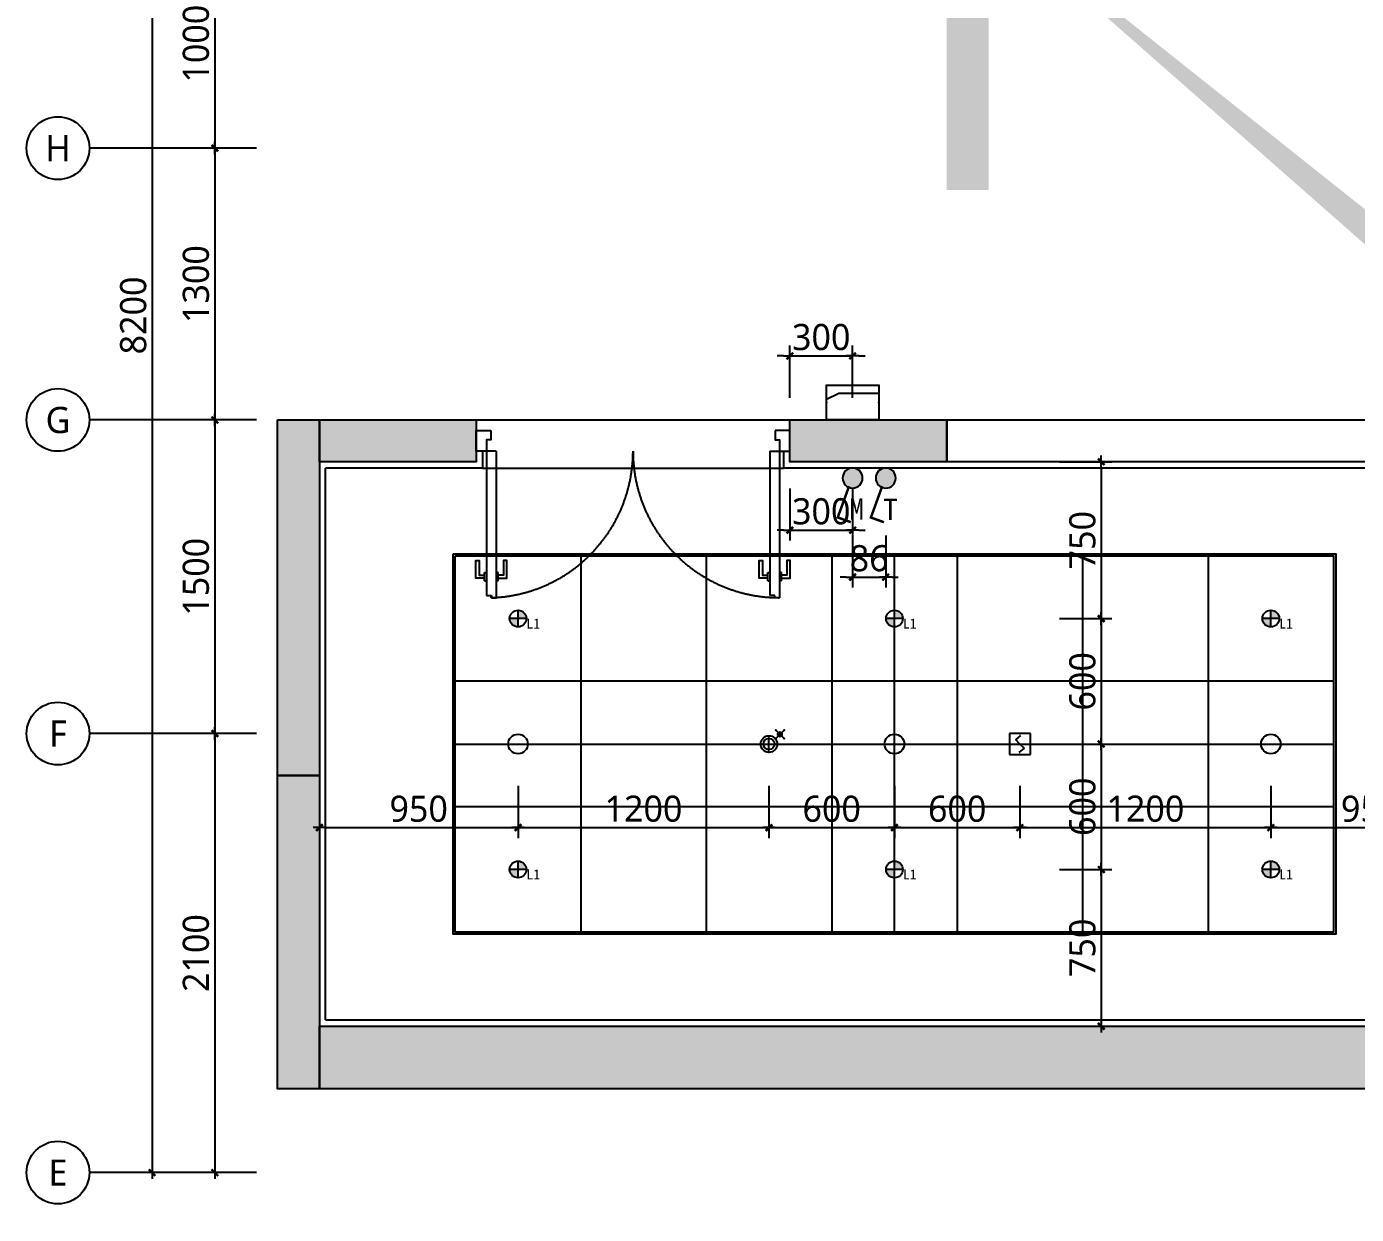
# Model space of a CAD drawing. Extents: x 3443499 to 7125205, y -1700016 to -264854.
# Drawn here: x 3443999 to 3450358, y -973672 to -967990 of the extents above; entities that cross this region are included whole.
import ezdxf
from ezdxf.enums import TextEntityAlignment as Align

# ---------------------------------------------------------------- set-up
doc = ezdxf.new("R2010")
doc.units = 0
doc.header["$LTSCALE"] = 1000
doc.header["$MEASUREMENT"] = 0
doc.linetypes.add('ACAD_ISO03W100', pattern=[30, 12, -18])
doc.linetypes.add('DASH', pattern=[0.35, 0.25, -0.1])
doc.layers.get('0').update_dxf_attribs({"linetype": 'CONTINUOUS'})
doc.layers.get('Defpoints').update_dxf_attribs({"linetype": 'CONTINUOUS'})
for name, color, linetype in [('A-墙体', 255, 'CONTINUOUS'), ('A-标注', 1, 'CONTINUOUS'), ('A-结构', 4, 'CONTINUOUS'), ('A-结构柱', 255, 'CONTINUOUS'), ('B-门', 4, 'CONTINUOUS'), ('C-消防点位', 54, 'CONTINUOUS'), ('E-天花填充', 251, 'CONTINUOUS'), ('E-天花灯具', 92, 'CONTINUOUS'), ('E-天花空调', 1, 'CONTINUOUS'), ('E-天花结构', 4, 'CONTINUOUS'), ('E-天花辅助2', 54, 'CONTINUOUS'), ('E-灯具开关', 92, 'CONTINUOUS')]:
    doc.layers.add(name, color=color, linetype=linetype)
doc.styles.add('_TEL_DIM', font='SIMPLEX', dxfattribs={"width": 0.8, "height": 3.5, "bigfont": 'HZTXT'})
doc.styles.get("Standard").update_dxf_attribs({"font": 'gbenor.shx', "bigfont": 'gbcbig.shx'})
doc.styles.add('微软雅黑', font='msyh.ttf')
doc.styles.add('黑体', font='simhei.ttf')
doc.dimstyles.new('K-SMD-50', dxfattribs={"dimscale": 50, "dimtxt": 2.5, "dimasz": 0.6, "dimexe": 1, "dimexo": 1, "dimgap": 0.5, "dimtad": 1, "dimdec": 0, "dimrnd": 5, "dimdsep": 46, "dimtxsty": '微软雅黑', "dimblk": 'YQTICK', "dimcen": 0, "dimclrd": 1, "dimclre": 1, "dimclrt": 1, "dimadec": 1, "dimazin": 2, "dimtfac": 1, "dimtdec": 0, "dimtix": 1, "dimtmove": 1, "dimatfit": 2, "dimldrblk": 'A', "dimfxl": 4, "dimfxlon": 1, "dimtolj": 1, "dimtzin": 0, "dimarcsym": 0})

# ---------------------------------------------------------------- blocks, each defined once
blk = doc.blocks.new('YQTICK')
at = {"color": 1}
blk.add_line((-1, 0), (1, 0), dxfattribs=at)
at = {"color": 1, "const_width": 0.4}
blk.add_lwpolyline([(0.53, 0.53), (-0.53, -0.53)], dxfattribs=at)
blk = doc.blocks.new('*D282')
at = {"layer": 'A-标注', "color": 1, "lineweight": -2, "transparency": 16777216}
for p, q in [((3445098.6, -967571.7), (3444848.6, -967571.7)), ((3444898.6, -967601.7), (3444898.6, -968541.7)), ((3445098.6, -968571.7), (3444848.6, -968571.7))]:
    blk.add_line(p, q, dxfattribs=at)
at = {"layer": 'Defpoints', "color": 0, "transparency": 16777216}
for p in [(3450898.5, -967571.7), (3444898.6, -968571.7), (3450898.5, -968571.7)]:
    blk.add_point(p, dxfattribs=at)
at = {"layer": 'A-标注', "color": 1, "lineweight": -2, "transparency": 16777216, "xscale": 30, "yscale": 30, "zscale": 30}
for p, rotation in [((3444898.6, -967571.7), 90), ((3444898.6, -968571.7), 270)]:
    blk.add_blockref('YQTICK', p, dxfattribs=dict(at, rotation=rotation))
at = {"layer": 'A-标注', "color": 1, "transparency": 16777216, "insert": (3444808.7, -968071.7), "char_height": 125, "attachment_point": 5, "rotation": 90, "style": '微软雅黑'}
blk.add_mtext('\\A1;1000', dxfattribs=at)
blk = doc.blocks.new('A')
at = {"color": 1}
for p, q in [((-0.37, 0), (-2.13, 0)), ((-1.44, 1.15), (-1.09, 1.44)), ((-1.44, 1.15), (-0.37, 0)), ((-1.44, -1.15), (-0.37, 0)), ((-1.09, 1.44), (0, 0)), ((-1.09, -1.44), (0, 0)), ((-1.44, -1.15), (-1.09, -1.44))]:
    blk.add_line(p, q, dxfattribs=at)
for points in [[(-1.44, 1.15), (-1.09, 1.44), (-0.37, 0), (0, 0)], [(-1.44, -1.15), (-1.09, -1.44), (-0.37, 0), (0, 0)]]:
    blk.add_solid(points, dxfattribs=at)
blk = doc.blocks.new('*D283')
at = {"layer": 'A-标注', "color": 1, "lineweight": -2, "transparency": 16777216}
for p, q in [((3445098.6, -968571.7), (3444848.6, -968571.7)), ((3444898.6, -968601.7), (3444898.6, -969841.7)), ((3445098.6, -969871.7), (3444848.6, -969871.7))]:
    blk.add_line(p, q, dxfattribs=at)
at = {"layer": 'Defpoints', "color": 0, "transparency": 16777216}
for p in [(3450898.5, -968571.7), (3444898.6, -969871.7), (3445198.6, -969871.7)]:
    blk.add_point(p, dxfattribs=at)
at = {"layer": 'A-标注', "color": 1, "lineweight": -2, "transparency": 16777216, "xscale": 30, "yscale": 30, "zscale": 30}
for p, rotation in [((3444898.6, -968571.7), 90), ((3444898.6, -969871.7), 270)]:
    blk.add_blockref('YQTICK', p, dxfattribs=dict(at, rotation=rotation))
at = {"layer": 'A-标注', "color": 1, "transparency": 16777216, "insert": (3444808.7, -969221.7), "char_height": 125, "attachment_point": 5, "rotation": 90, "style": '微软雅黑'}
blk.add_mtext('\\A1;1300', dxfattribs=at)
blk = doc.blocks.new('*D284')
at = {"layer": 'A-标注', "color": 1, "lineweight": -2, "transparency": 16777216}
for p, q in [((3445098.6, -969871.7), (3444848.6, -969871.7)), ((3444898.6, -969901.7), (3444898.6, -971341.7)), ((3445098.6, -971371.7), (3444848.6, -971371.7))]:
    blk.add_line(p, q, dxfattribs=at)
at = {"layer": 'Defpoints', "color": 0, "transparency": 16777216}
for p in [(3445198.6, -969871.7), (3444898.6, -971371.7), (3445198.6, -971371.7)]:
    blk.add_point(p, dxfattribs=at)
at = {"layer": 'A-标注', "color": 1, "lineweight": -2, "transparency": 16777216, "xscale": 30, "yscale": 30, "zscale": 30}
for p, rotation in [((3444898.6, -969871.7), 90), ((3444898.6, -971371.7), 270)]:
    blk.add_blockref('YQTICK', p, dxfattribs=dict(at, rotation=rotation))
at = {"layer": 'A-标注', "color": 1, "transparency": 16777216, "insert": (3444808.6, -970621.7), "char_height": 125, "attachment_point": 5, "rotation": 90, "style": '微软雅黑'}
blk.add_mtext('\\A1;1500', dxfattribs=at)
blk = doc.blocks.new('*D285')
at = {"layer": 'A-标注', "color": 1, "lineweight": -2, "transparency": 16777216}
for p, q in [((3445098.6, -971371.7), (3444848.6, -971371.7)), ((3444898.6, -971401.7), (3444898.6, -973441.7)), ((3445098.6, -973471.7), (3444848.6, -973471.7))]:
    blk.add_line(p, q, dxfattribs=at)
at = {"layer": 'Defpoints', "color": 0, "transparency": 16777216}
for p in [(3445198.6, -971371.7), (3444898.6, -973471.7), (3451048.5, -973471.7)]:
    blk.add_point(p, dxfattribs=at)
at = {"layer": 'A-标注', "color": 1, "lineweight": -2, "transparency": 16777216, "xscale": 30, "yscale": 30, "zscale": 30}
for p, rotation in [((3444898.6, -971371.7), 90), ((3444898.6, -973471.7), 270)]:
    blk.add_blockref('YQTICK', p, dxfattribs=dict(at, rotation=rotation))
at = {"layer": 'A-标注', "color": 1, "transparency": 16777216, "insert": (3444808.7, -972421.7), "char_height": 125, "attachment_point": 5, "rotation": 90, "style": '微软雅黑'}
blk.add_mtext('\\A1;2100', dxfattribs=at)
blk = doc.blocks.new('*D286')
at = {"layer": 'A-标注', "color": 1, "lineweight": -2, "transparency": 16777216}
for p, q in [((3444798.6, -965271.7), (3444548.6, -965271.7)), ((3444598.6, -965301.7), (3444598.6, -973441.7)), ((3444798.6, -973471.7), (3444548.6, -973471.7))]:
    blk.add_line(p, q, dxfattribs=at)
at = {"layer": 'Defpoints', "color": 0, "transparency": 16777216}
for p in [(3444898.6, -965271.7), (3444598.6, -973471.7), (3444898.6, -973471.7)]:
    blk.add_point(p, dxfattribs=at)
at = {"layer": 'A-标注', "color": 1, "lineweight": -2, "transparency": 16777216, "xscale": 30, "yscale": 30, "zscale": 30}
for p, rotation in [((3444598.6, -965271.7), 90), ((3444598.6, -973471.7), 270)]:
    blk.add_blockref('YQTICK', p, dxfattribs=dict(at, rotation=rotation))
at = {"layer": 'A-标注', "color": 1, "transparency": 16777216, "insert": (3444509, -969371.7), "char_height": 125, "attachment_point": 5, "rotation": 90, "style": '微软雅黑'}
blk.add_mtext('\\A1;8200', dxfattribs=at)
blk = doc.blocks.new('轴号&醒')
blk.add_circle((0, 0), 3)
at = {"style": '微软雅黑'}
blk.add_attdef('A', text='', height=2.5, dxfattribs=at).set_placement((0, 0), align=Align.MIDDLE_CENTER)
blk = doc.blocks.new('*D287')
at = {"layer": 'A-标注', "color": 1, "lineweight": -2, "transparency": 16777216}
for p, q in [((3445298.5, -963571.7), (3445298.5, -963321.7)), ((3448498.5, -963571.7), (3448498.5, -963321.7)), ((3445328.5, -963371.7), (3448468.5, -963371.7))]:
    blk.add_line(p, q, dxfattribs=at)
at = {"layer": 'Defpoints', "color": 0, "transparency": 16777216}
for p in [(3448498.5, -963371.7), (3445298.5, -969871.7), (3448498.5, -969871.7)]:
    blk.add_point(p, dxfattribs=at)
at = {"layer": 'A-标注', "color": 1, "lineweight": -2, "transparency": 16777216, "xscale": 30, "yscale": 30, "zscale": 30, "rotation": 180}
blk.add_blockref('YQTICK', (3445298.5, -963371.7), dxfattribs=at)
at = {"layer": 'A-标注', "color": 1, "lineweight": -2, "transparency": 16777216, "xscale": 30, "yscale": 30, "zscale": 30}
blk.add_blockref('YQTICK', (3448498.5, -963371.7), dxfattribs=at)
at = {"layer": 'A-标注', "color": 1, "transparency": 16777216, "insert": (3446898.5, -963282.1), "char_height": 125, "attachment_point": 5, "style": '微软雅黑'}
blk.add_mtext('\\A1;3200', dxfattribs=at)
blk = doc.blocks.new('*D288')
at = {"layer": 'A-标注', "color": 1, "lineweight": -2, "transparency": 16777216}
for p, q in [((3448498.5, -963571.7), (3448498.5, -963321.7)), ((3450998.5, -963421.8), (3450998.5, -963321.7)), ((3448528.5, -963371.7), (3450968.5, -963371.7))]:
    blk.add_line(p, q, dxfattribs=at)
at = {"layer": 'Defpoints', "color": 0, "transparency": 16777216}
for p in [(3450998.5, -963371.7), (3450998.5, -963471.8), (3448498.5, -969871.7)]:
    blk.add_point(p, dxfattribs=at)
at = {"layer": 'A-标注', "color": 1, "lineweight": -2, "transparency": 16777216, "xscale": 30, "yscale": 30, "zscale": 30, "rotation": 180}
blk.add_blockref('YQTICK', (3448498.5, -963371.7), dxfattribs=at)
at = {"layer": 'A-标注', "color": 1, "lineweight": -2, "transparency": 16777216, "xscale": 30, "yscale": 30, "zscale": 30}
blk.add_blockref('YQTICK', (3450998.5, -963371.7), dxfattribs=at)
at = {"layer": 'A-标注', "color": 1, "transparency": 16777216, "insert": (3449748.5, -963282.1), "char_height": 125, "attachment_point": 5, "style": '微软雅黑'}
blk.add_mtext('\\A1;2500', dxfattribs=at)
blk = doc.blocks.new('*U272')
at = {"layer": 'A-结构'}
for points in [[(80, 140), (80, 185), (60, 185), (60, 240), (10, 240), (10, 140), (80, 140)], [(1440, 140), (1440, 185), (1460, 185), (1460, 240), (1510, 240), (1510, 140), (1440, 140)]]:
    blk.add_lwpolyline(points, dxfattribs=at)
at = {"layer": 'B-门'}
for p, q in [((60, 240), (60, 940)), ((60, 940), (82.5, 940)), ((82.5, 940), (82.5, 930)), ((82.5, 930), (105, 930)), ((105, 240), (105, 930)), ((1415, 240), (1415, 940)), ((1437.5, 940), (1415, 940)), ((1437.5, 930), (1437.5, 940)), ((1460, 930), (1437.5, 930)), ((1460, 240), (1460, 930)), ((105, 240), (60, 240)), ((1415, 240), (1460, 240))]:
    blk.add_line(p, q, dxfattribs=at)
at = {"layer": 'B-门', "color": 251}
for p, q in [((50, 859.2), (50, 819.2)), ((50, 859.2), (60, 859.2)), ((115, 859.2), (105, 859.2)), ((115, 859.2), (115, 819.2)), ((1405, 859.2), (1405, 819.2)), ((1405, 859.2), (1415, 859.2)), ((1470, 859.2), (1460, 859.2)), ((1470, 859.2), (1470, 819.2)), ((50, 819.2), (60, 819.2)), ((115, 819.2), (105, 819.2)), ((1405, 819.2), (1415, 819.2)), ((1470, 819.2), (1460, 819.2))]:
    blk.add_line(p, q, dxfattribs=at)
for points in [[(50, 846.7), (8.7, 846.7), (8.7, 761.6), (24.4, 761.6), (24.4, 831.8), (50, 831.8)], [(115, 846.7), (156.3, 846.7), (156.3, 761.6), (140.6, 761.6), (140.6, 831.8), (115, 831.8)], [(1405, 846.7), (1363.7, 846.7), (1363.7, 761.6), (1379.4, 761.6), (1379.4, 831.8), (1405, 831.8)], [(1470, 846.7), (1511.3, 846.7), (1511.3, 761.6), (1495.6, 761.6), (1495.6, 831.8), (1470, 831.8)]]:
    blk.add_lwpolyline(points, dxfattribs=at)
at = {"layer": 'B-门', "color": 251, "linetype": 'ACAD_ISO03W100', "ltscale": 4}
for centre, radius, start, end in [((60, 240), 700, 0, 90), ((1461.1, 239.5), 701.1, 92.47558, 179.96219)]:
    blk.add_arc(centre, radius, start, end, dxfattribs=at)
at = {"layer": 'B-门'}
blk.add_arc((1437.4, 935), 3.09, 271.58869, 88.41046, dxfattribs=at)
blk = doc.blocks.new('111')
at = {"layer": 'E-天花灯具'}
h = blk.add_hatch(color=251, dxfattribs=at)
h.paths.add_polyline_path([(-10016889.6, -2841423.8), (-10016849.6, -2841423.8, 0.414214), (-10016889.6, -2841383.8)])
h.paths.add_polyline_path([(-10016929.6, -2841423.8, 0.414214), (-10016889.6, -2841463.8), (-10016889.6, -2841423.8)])
for p, q in [((-10016889.6, -2841463.8), (-10016889.6, -2841383.8)), ((-10016849.6, -2841423.8), (-10016929.6, -2841423.8))]:
    blk.add_line(p, q, dxfattribs=at)
blk.add_circle((-10016889.6, -2841423.8), 40, dxfattribs=at)
at = {"layer": 'E-天花灯具', "style": '黑体'}
blk.add_text('L1', height=48, dxfattribs=at).set_placement((-10016849.2, -2841471.5))
blk = doc.blocks.new('*D313')
at = {"layer": 'Defpoints', "color": 0, "transparency": 16777216}
for p in [(3447648.5, -970071.7), (3447948.5, -970101.7), (3447948.5, -970398.9)]:
    blk.add_point(p, dxfattribs=at)
at = {"layer": 'E-天花空调', "color": 1, "lineweight": -2, "transparency": 16777216}
for p, q in [((3447648.5, -970198.9), (3447648.5, -970448.9)), ((3447948.5, -970198.9), (3447948.5, -970448.9)), ((3447618.5, -970398.9), (3447588.5, -970398.9)), ((3447648.5, -970398.9), (3447948.5, -970398.9)), ((3447978.5, -970398.9), (3448008.5, -970398.9))]:
    blk.add_line(p, q, dxfattribs=at)
at = {"layer": 'E-天花空调', "color": 1, "lineweight": -2, "transparency": 16777216, "xscale": 30, "yscale": 30, "zscale": 30}
blk.add_blockref('YQTICK', (3447648.5, -970398.9), dxfattribs=at)
at = {"layer": 'E-天花空调', "color": 1, "lineweight": -2, "transparency": 16777216, "xscale": 30, "yscale": 30, "zscale": 30, "rotation": 180}
blk.add_blockref('YQTICK', (3447948.5, -970398.9), dxfattribs=at)
at = {"layer": 'E-天花空调', "color": 1, "transparency": 16777216, "insert": (3447798.5, -970309.3), "char_height": 125, "attachment_point": 5, "style": '微软雅黑'}
blk.add_mtext('\\A1;300', dxfattribs=at)
blk = doc.blocks.new('*D314')
at = {"layer": 'Defpoints', "color": 0, "transparency": 16777216}
for p in [(3445398.6, -971421.7), (3446348.6, -971421.7), (3446348.6, -971821.7)]:
    blk.add_point(p, dxfattribs=at)
at = {"layer": 'E-天花空调', "color": 1, "lineweight": -2, "transparency": 16777216}
for p, q in [((3445398.6, -971621.7), (3445398.6, -971871.7)), ((3446348.6, -971621.7), (3446348.6, -971871.7)), ((3445428.6, -971821.7), (3446318.6, -971821.7))]:
    blk.add_line(p, q, dxfattribs=at)
at = {"layer": 'E-天花空调', "color": 1, "lineweight": -2, "transparency": 16777216, "xscale": 30, "yscale": 30, "zscale": 30, "rotation": 180}
blk.add_blockref('YQTICK', (3445398.6, -971821.7), dxfattribs=at)
at = {"layer": 'E-天花空调', "color": 1, "lineweight": -2, "transparency": 16777216, "xscale": 30, "yscale": 30, "zscale": 30}
blk.add_blockref('YQTICK', (3446348.6, -971821.7), dxfattribs=at)
at = {"layer": 'E-天花空调', "color": 1, "transparency": 16777216, "insert": (3445873.6, -971732), "char_height": 125, "attachment_point": 5, "style": '微软雅黑'}
blk.add_mtext('\\A1;950', dxfattribs=at)
blk = doc.blocks.new('*D315')
at = {"layer": 'Defpoints', "color": 0, "transparency": 16777216}
for p in [(3446348.6, -971421.7), (3447548.6, -971421.7), (3447548.6, -971821.7)]:
    blk.add_point(p, dxfattribs=at)
at = {"layer": 'E-天花空调', "color": 1, "lineweight": -2, "transparency": 16777216}
for p, q in [((3446348.6, -971621.7), (3446348.6, -971871.7)), ((3447548.6, -971621.7), (3447548.6, -971871.7)), ((3446378.6, -971821.7), (3447518.6, -971821.7))]:
    blk.add_line(p, q, dxfattribs=at)
at = {"layer": 'E-天花空调', "color": 1, "lineweight": -2, "transparency": 16777216, "xscale": 30, "yscale": 30, "zscale": 30, "rotation": 180}
blk.add_blockref('YQTICK', (3446348.6, -971821.7), dxfattribs=at)
at = {"layer": 'E-天花空调', "color": 1, "lineweight": -2, "transparency": 16777216, "xscale": 30, "yscale": 30, "zscale": 30}
blk.add_blockref('YQTICK', (3447548.6, -971821.7), dxfattribs=at)
at = {"layer": 'E-天花空调', "color": 1, "transparency": 16777216, "insert": (3446948.6, -971731.7), "char_height": 125, "attachment_point": 5, "style": '微软雅黑'}
blk.add_mtext('\\A1;1200', dxfattribs=at)
blk = doc.blocks.new('*D316')
at = {"layer": 'Defpoints', "color": 0, "transparency": 16777216}
for p in [(3448148.6, -971421.7), (3448748.6, -971421.7), (3448748.6, -971821.7)]:
    blk.add_point(p, dxfattribs=at)
at = {"layer": 'E-天花空调', "color": 1, "lineweight": -2, "transparency": 16777216}
for p, q in [((3448148.6, -971621.7), (3448148.6, -971871.7)), ((3448748.6, -971621.7), (3448748.6, -971871.7)), ((3448178.6, -971821.7), (3448718.6, -971821.7))]:
    blk.add_line(p, q, dxfattribs=at)
at = {"layer": 'E-天花空调', "color": 1, "lineweight": -2, "transparency": 16777216, "xscale": 30, "yscale": 30, "zscale": 30, "rotation": 180}
blk.add_blockref('YQTICK', (3448148.6, -971821.7), dxfattribs=at)
at = {"layer": 'E-天花空调', "color": 1, "lineweight": -2, "transparency": 16777216, "xscale": 30, "yscale": 30, "zscale": 30}
blk.add_blockref('YQTICK', (3448748.6, -971821.7), dxfattribs=at)
at = {"layer": 'E-天花空调', "color": 1, "transparency": 16777216, "insert": (3448448.6, -971732.1), "char_height": 125, "attachment_point": 5, "style": '微软雅黑'}
blk.add_mtext('\\A1;600', dxfattribs=at)
blk = doc.blocks.new('*D317')
at = {"layer": 'Defpoints', "color": 0, "transparency": 16777216}
for p in [(3449948.6, -971421.7), (3450898.5, -971571.8), (3450898.5, -971821.7)]:
    blk.add_point(p, dxfattribs=at)
at = {"layer": 'E-天花空调', "color": 1, "lineweight": -2, "transparency": 16777216}
for p, q in [((3449948.6, -971621.7), (3449948.6, -971871.7)), ((3450898.5, -971621.8), (3450898.5, -971871.7)), ((3449978.6, -971821.7), (3450868.5, -971821.7))]:
    blk.add_line(p, q, dxfattribs=at)
at = {"layer": 'E-天花空调', "color": 1, "lineweight": -2, "transparency": 16777216, "xscale": 30, "yscale": 30, "zscale": 30, "rotation": 180}
blk.add_blockref('YQTICK', (3449948.6, -971821.7), dxfattribs=at)
at = {"layer": 'E-天花空调', "color": 1, "lineweight": -2, "transparency": 16777216, "xscale": 30, "yscale": 30, "zscale": 30}
blk.add_blockref('YQTICK', (3450898.5, -971821.7), dxfattribs=at)
at = {"layer": 'E-天花空调', "color": 1, "transparency": 16777216, "insert": (3450423.5, -971732), "char_height": 125, "attachment_point": 5, "style": '微软雅黑'}
blk.add_mtext('\\A1;950', dxfattribs=at)
blk = doc.blocks.new('*D318')
at = {"layer": 'Defpoints', "color": 0, "transparency": 16777216}
for p in [(3446148.5, -970071.7), (3446348.6, -970821.7), (3449137.5, -970821.7)]:
    blk.add_point(p, dxfattribs=at)
at = {"layer": 'E-天花空调', "color": 1, "lineweight": -2, "transparency": 16777216}
for p, q in [((3448937.5, -970071.7), (3449187.5, -970071.7)), ((3449137.5, -970101.7), (3449137.5, -970791.7)), ((3448937.5, -970821.7), (3449187.5, -970821.7))]:
    blk.add_line(p, q, dxfattribs=at)
at = {"layer": 'E-天花空调', "color": 1, "lineweight": -2, "transparency": 16777216, "xscale": 30, "yscale": 30, "zscale": 30}
for p, rotation in [((3449137.5, -970071.7), 90), ((3449137.5, -970821.7), 270)]:
    blk.add_blockref('YQTICK', p, dxfattribs=dict(at, rotation=rotation))
at = {"layer": 'E-天花空调', "color": 1, "transparency": 16777216, "insert": (3449047.8, -970446.7), "char_height": 125, "attachment_point": 5, "rotation": 90, "style": '微软雅黑'}
blk.add_mtext('\\A1;750', dxfattribs=at)
blk = doc.blocks.new('*D319')
at = {"layer": 'Defpoints', "color": 0, "transparency": 16777216}
for p in [(3446348.6, -970821.7), (3446348.6, -971421.7), (3449137.5, -971421.7)]:
    blk.add_point(p, dxfattribs=at)
at = {"layer": 'E-天花空调', "color": 1, "lineweight": -2, "transparency": 16777216}
for p, q in [((3448937.5, -970821.7), (3449187.5, -970821.7)), ((3449137.5, -970851.7), (3449137.5, -971391.7)), ((3448937.5, -971421.7), (3449187.5, -971421.7))]:
    blk.add_line(p, q, dxfattribs=at)
at = {"layer": 'E-天花空调', "color": 1, "lineweight": -2, "transparency": 16777216, "xscale": 30, "yscale": 30, "zscale": 30}
for p, rotation in [((3449137.5, -970821.7), 90), ((3449137.5, -971421.7), 270)]:
    blk.add_blockref('YQTICK', p, dxfattribs=dict(at, rotation=rotation))
at = {"layer": 'E-天花空调', "color": 1, "transparency": 16777216, "insert": (3449047.9, -971121.7), "char_height": 125, "attachment_point": 5, "rotation": 90, "style": '微软雅黑'}
blk.add_mtext('\\A1;600', dxfattribs=at)
blk = doc.blocks.new('*D320')
at = {"layer": 'Defpoints', "color": 0, "transparency": 16777216}
for p in [(3446348.6, -971421.7), (3446348.6, -972021.7), (3449137.5, -972021.7)]:
    blk.add_point(p, dxfattribs=at)
at = {"layer": 'E-天花空调', "color": 1, "lineweight": -2, "transparency": 16777216}
for p, q in [((3448937.5, -971421.7), (3449187.5, -971421.7)), ((3449137.5, -971451.7), (3449137.5, -971991.7)), ((3448937.5, -972021.7), (3449187.5, -972021.7))]:
    blk.add_line(p, q, dxfattribs=at)
at = {"layer": 'E-天花空调', "color": 1, "lineweight": -2, "transparency": 16777216, "xscale": 30, "yscale": 30, "zscale": 30}
for p, rotation in [((3449137.5, -971421.7), 90), ((3449137.5, -972021.7), 270)]:
    blk.add_blockref('YQTICK', p, dxfattribs=dict(at, rotation=rotation))
at = {"layer": 'E-天花空调', "color": 1, "transparency": 16777216, "insert": (3449047.9, -971721.7), "char_height": 125, "attachment_point": 5, "rotation": 90, "style": '微软雅黑'}
blk.add_mtext('\\A1;600', dxfattribs=at)
blk = doc.blocks.new('*D321')
at = {"layer": 'Defpoints', "color": 0, "transparency": 16777216}
for p in [(3446348.6, -972021.7), (3446255.6, -972771.7), (3449137.5, -972771.7)]:
    blk.add_point(p, dxfattribs=at)
at = {"layer": 'E-天花空调', "color": 1, "lineweight": -2, "transparency": 16777216}
for p, q in [((3448937.5, -972021.7), (3449187.5, -972021.7)), ((3449137.5, -972051.7), (3449137.5, -972741.7)), ((3448937.5, -972771.7), (3449187.5, -972771.7))]:
    blk.add_line(p, q, dxfattribs=at)
at = {"layer": 'E-天花空调', "color": 1, "lineweight": -2, "transparency": 16777216, "xscale": 30, "yscale": 30, "zscale": 30}
for p, rotation in [((3449137.5, -972021.7), 90), ((3449137.5, -972771.7), 270)]:
    blk.add_blockref('YQTICK', p, dxfattribs=dict(at, rotation=rotation))
at = {"layer": 'E-天花空调', "color": 1, "transparency": 16777216, "insert": (3449047.8, -972396.7), "char_height": 125, "attachment_point": 5, "rotation": 90, "style": '微软雅黑'}
blk.add_mtext('\\A1;750', dxfattribs=at)
blk = doc.blocks.new('$equip$00002617')
for p, q in [((0.625, 0.415), (-0.625, 0.415)), ((-0.625, 0.415), (-0.625, -0.415)), ((0.625, -0.415), (0.625, 0.415)), ((-0.625, 0.215), (0.325, 0.215)), ((0.325, 0.215), (0.625, 0.075)), ((-0.625, -0.415), (0.625, -0.415))]:
    blk.add_line(p, q)
at = {"linetype": 'Continuous', "const_width": 0.04}
blk.add_lwpolyline([(-0.625, 0.415), (0.625, 0.415), (0.625, -0.415), (-0.625, -0.415)], close=True, dxfattribs=at)
at = {"color": 1}
for p in [(0, 0.415), (-0.625, 0), (0.625, 0), (0.018, -0.415)]:
    blk.add_point(p, dxfattribs=at)
at = {"color": 7, "style": '_TEL_DIM', "flags": 1}
blk.add_attdef('A', text='', height=0.000025, dxfattribs=at).set_placement((0, 0), align=Align.MIDDLE_CENTER)
blk = doc.blocks.new('$equip$00002649')
for p, q in [((-0.5, 0.5), (-0.5, -0.5)), ((0.5, 0.5), (-0.5, 0.5)), ((-0.2, 0.2), (0.05, 0.4)), ((0, 0), (-0.2, 0.2)), ((0, 0), (0.2, -0.2)), ((0.5, -0.5), (0.5, 0.5)), ((-0.5, -0.5), (0.5, -0.5)), ((0.2, -0.2), (-0.05, -0.4))]:
    blk.add_line(p, q)
at = {"const_width": 0.04}
blk.add_lwpolyline([(-0.5, 0.5), (0.5, 0.5), (0.5, -0.5), (-0.5, -0.5), (-0.5, 0.5), (0.5, 0.5)], dxfattribs=at)
for p in [(-0.5, 0), (0, 0.5), (0.5, 0), (0, -0.5)]:
    blk.add_point(p)
at = {"color": 7, "flags": 1}
for tag, height, p in [('A', 0.00002, (0, 0)), ('B', 0.4, (0.762, -0.208))]:
    blk.add_attdef(tag, text='', height=height, dxfattribs=at).set_placement(p, align=Align.MIDDLE_CENTER)
blk = doc.blocks.new('*D350')
at = {"layer": 'Defpoints', "color": 0, "transparency": 16777216}
for p in [(3447948.5, -969565.4), (3447648.5, -969871.7), (3447948.5, -969871.8)]:
    blk.add_point(p, dxfattribs=at)
at = {"layer": 'E-天花空调', "color": 1, "lineweight": -2, "transparency": 16777216}
for p, q in [((3447648.5, -969765.4), (3447648.5, -969515.4)), ((3447948.5, -969765.4), (3447948.5, -969515.4)), ((3447618.5, -969565.4), (3447588.5, -969565.4)), ((3447648.5, -969565.4), (3447948.5, -969565.4)), ((3447978.5, -969565.4), (3448008.5, -969565.4))]:
    blk.add_line(p, q, dxfattribs=at)
at = {"layer": 'E-天花空调', "color": 1, "lineweight": -2, "transparency": 16777216, "xscale": 30, "yscale": 30, "zscale": 30}
blk.add_blockref('YQTICK', (3447648.5, -969565.4), dxfattribs=at)
at = {"layer": 'E-天花空调', "color": 1, "lineweight": -2, "transparency": 16777216, "xscale": 30, "yscale": 30, "zscale": 30, "rotation": 180}
blk.add_blockref('YQTICK', (3447948.5, -969565.4), dxfattribs=at)
at = {"layer": 'E-天花空调', "color": 1, "transparency": 16777216, "insert": (3447798.5, -969475.8), "char_height": 125, "attachment_point": 5, "style": '微软雅黑'}
blk.add_mtext('\\A1;300', dxfattribs=at)
blk = doc.blocks.new('*D356')
at = {"layer": 'Defpoints', "color": 0, "transparency": 16777216}
for p in [(3449948.6, -971421.7), (3448748.6, -971471.7), (3449948.6, -971821.7)]:
    blk.add_point(p, dxfattribs=at)
at = {"layer": 'E-天花空调', "color": 1, "lineweight": -2, "transparency": 16777216}
for p, q in [((3448748.6, -971621.7), (3448748.6, -971871.7)), ((3449948.6, -971621.7), (3449948.6, -971871.7)), ((3448778.6, -971821.7), (3449918.6, -971821.7))]:
    blk.add_line(p, q, dxfattribs=at)
at = {"layer": 'E-天花空调', "color": 1, "lineweight": -2, "transparency": 16777216, "xscale": 30, "yscale": 30, "zscale": 30, "rotation": 180}
blk.add_blockref('YQTICK', (3448748.6, -971821.7), dxfattribs=at)
at = {"layer": 'E-天花空调', "color": 1, "lineweight": -2, "transparency": 16777216, "xscale": 30, "yscale": 30, "zscale": 30}
blk.add_blockref('YQTICK', (3449948.6, -971821.7), dxfattribs=at)
at = {"layer": 'E-天花空调', "color": 1, "transparency": 16777216, "insert": (3449348.6, -971731.7), "char_height": 125, "attachment_point": 5, "style": '微软雅黑'}
blk.add_mtext('\\A1;1200', dxfattribs=at)
blk = doc.blocks.new('单开单控')
blk.add_hatch(color=256).paths.add_polyline_path([(1.08, 0, 1), (-1.08, 0, 1)])
at = {"const_width": 0.27}
blk.add_lwpolyline([(4.4, 1.8), (3.44, 2.95), (0.69, 0.65)], dxfattribs=at)
blk.add_circle((0, 0), 1.08)
blk = doc.blocks.new('*U253')
at = {"layer": 'E-灯具开关', "xscale": -29.62962962979357, "yscale": 29.62962962979357, "zscale": 29.62962962979357, "rotation": 66.5883485202112}
blk.add_blockref('单开单控', (0, 0), dxfattribs=at)
blk = doc.blocks.new('*D371')
at = {"layer": 'Defpoints', "color": 0, "transparency": 16777216}
for p in [(3447948.5, -970149.4), (3448107, -970149.7), (3448107, -970623.5)]:
    blk.add_point(p, dxfattribs=at)
at = {"layer": 'E-天花空调', "color": 1, "lineweight": -2, "transparency": 16777216}
for p, q in [((3447948.5, -970423.5), (3447948.5, -970673.5)), ((3448107, -970423.5), (3448107, -970673.5)), ((3447918.5, -970623.5), (3447888.5, -970623.5)), ((3447948.5, -970623.5), (3448107, -970623.5)), ((3448137, -970623.5), (3448167, -970623.5))]:
    blk.add_line(p, q, dxfattribs=at)
at = {"layer": 'E-天花空调', "color": 1, "lineweight": -2, "transparency": 16777216, "xscale": 30, "yscale": 30, "zscale": 30}
blk.add_blockref('YQTICK', (3447948.5, -970623.5), dxfattribs=at)
at = {"layer": 'E-天花空调', "color": 1, "lineweight": -2, "transparency": 16777216, "xscale": 30, "yscale": 30, "zscale": 30, "rotation": 180}
blk.add_blockref('YQTICK', (3448107, -970623.5), dxfattribs=at)
at = {"layer": 'E-天花空调', "color": 1, "transparency": 16777216, "insert": (3448027.8, -970533.9), "char_height": 125, "attachment_point": 5, "style": '微软雅黑'}
blk.add_mtext('\\A1;86', dxfattribs=at)
blk = doc.blocks.new('yyd')
at = {"layer": 'E-天花灯具', "color": 4}
for p, q in [((210980.6, 169856.1), (210940.5, 169816)), ((210940.5, 169856.1), (210980.6, 169816))]:
    blk.add_line(p, q, dxfattribs=at)
at = {"layer": 'E-天花灯具', "color": 54}
for p, q in [((210908.3, 169749.6), (210908.3, 169829.6)), ((210868.3, 169789.6), (210948.3, 169789.6))]:
    blk.add_line(p, q, dxfattribs=at)
at = {"layer": 'E-天花灯具', "color": 4}
blk.add_circle((210960.5, 169836), 10, dxfattribs=at)
at = {"layer": 'E-天花灯具', "color": 92}
blk.add_ellipse((210908.3, 169789.6), major_axis=(28.3, 28.3), ratio=1, start_param=5.497787, end_param=11.780972, dxfattribs=at)
at = {"layer": 'E-天花灯具', "color": 251}
blk.add_ellipse((210908.3, 169789.6), major_axis=(18.9, 18.9), ratio=1, start_param=5.497787, end_param=11.780972, dxfattribs=at)
at = {"layer": 'E-天花灯具', "color": 4}
for p in [(210940.5, 169856.1), (210980.6, 169856.1), (210940.5, 169816), (210950.5, 169836), (210960.5, 169846.1), (210960.5, 169826), (210970.6, 169836), (210980.6, 169816)]:
    blk.add_point(p, dxfattribs=at)
for points in [[(210951.8, 169841), (210969.2, 169841), (210950.5, 169836), (210970.6, 169836)], [(210951.8, 169831), (210969.2, 169831), (210950.5, 169836), (210970.6, 169836)], [(210955.5, 169844.7), (210965.5, 169844.7), (210951.8, 169841), (210969.2, 169841)], [(210955.5, 169827.3), (210965.5, 169827.3), (210951.8, 169831), (210969.2, 169831)], [(210960.5, 169846.1), (210960.5, 169846.1), (210955.5, 169844.7), (210965.5, 169844.7)], [(210960.5, 169826), (210960.5, 169826), (210955.5, 169827.3), (210965.5, 169827.3)]]:
    blk.add_solid(points, dxfattribs=at)
at = {"layer": 'E-天花灯具', "color": 4, "flags": 9}
blk.add_attdef('A', (210960.5, 169836), '', height=0.000802, rotation=360, dxfattribs=at)
blk = doc.blocks.new('*D375')
at = {"layer": 'Defpoints', "color": 0, "transparency": 16777216}
for p in [(3447548.6, -971421.7), (3448148.6, -971421.7), (3448148.6, -971821.7)]:
    blk.add_point(p, dxfattribs=at)
at = {"layer": 'E-天花空调', "color": 1, "lineweight": -2, "transparency": 16777216}
for p, q in [((3447548.6, -971621.7), (3447548.6, -971871.7)), ((3448148.6, -971621.7), (3448148.6, -971871.7)), ((3447578.6, -971821.7), (3448118.6, -971821.7))]:
    blk.add_line(p, q, dxfattribs=at)
at = {"layer": 'E-天花空调', "color": 1, "lineweight": -2, "transparency": 16777216, "xscale": 30, "yscale": 30, "zscale": 30, "rotation": 180}
blk.add_blockref('YQTICK', (3447548.6, -971821.7), dxfattribs=at)
at = {"layer": 'E-天花空调', "color": 1, "lineweight": -2, "transparency": 16777216, "xscale": 30, "yscale": 30, "zscale": 30}
blk.add_blockref('YQTICK', (3448148.6, -971821.7), dxfattribs=at)
at = {"layer": 'E-天花空调', "color": 1, "transparency": 16777216, "insert": (3447848.6, -971732.1), "char_height": 125, "attachment_point": 5, "style": '微软雅黑'}
blk.add_mtext('\\A1;600', dxfattribs=at)

msp = doc.modelspace()

# ---------------------------------------------------------------- hatches: boundary and pattern name
at = {"layer": 'A-墙体'}
h = msp.add_hatch(color=252, dxfattribs=at)
h.dxf.hatch_style = 1
h.paths.add_polyline_path([(3451198.7, -969271.7), (3451098.5, -969271.7), (3451098.7, -968771.7), (3450898.5, -968771.7), (3450898.3, -969471.7), (3451198.7, -969471.7)], flags=17)
h.paths.add_polyline_path([(3445398.6, -972771.7), (3451048.5, -972771.7), (3451048.5, -973071.7), (3445398.6, -973071.7)])
h.paths.add_polyline_path([(3445198.6, -971571.8), (3445398.6, -971571.8), (3445398.6, -973071.7), (3445198.6, -973071.7)])
h.paths.add_polyline_path([(3453548.7, -971571.8), (3452948.8, -971571.8), (3452948.8, -971371.7), (3453548.7, -971371.7)])
h.paths.add_polyline_path([(3451248.8, -971571.8), (3451848.8, -971571.8), (3451848.8, -971371.8), (3451248.8, -971371.8)])
h.paths.add_polyline_path([(3450898.6, -965771.8), (3451098.6, -965771.8), (3451098.6, -967071.7), (3450898.6, -967071.7)])
h.paths.add_polyline_path([(3452398.7, -969271.7), (3453698.4, -969271.7), (3453698.4, -969471.7), (3452398.7, -969471.7)])
h.paths.add_polyline_path([(3445398.6, -969871.7), (3446148.5, -969871.7), (3446148.5, -970071.7), (3445398.6, -970071.7)])
h.paths.add_polyline_path([(3447648.5, -969871.7), (3448398.5, -969871.7), (3448398.5, -970071.7), (3447648.5, -970071.7)])
h.paths.add_polyline_path([(3448398.6, -965671.7), (3448598.6, -965671.7), (3448598.6, -967271.7), (3448398.6, -967271.7)])
h.paths.add_polyline_path([(3448798.6, -965271.7), (3450648.8, -965271.7), (3450648.8, -965471.7), (3448798.6, -965471.7)])
h.paths.add_polyline_path([(3450898.6, -963971.8), (3451098.8, -963971.8), (3451098.8, -965271.8), (3450898.6, -965271.8)])
h.paths.add_polyline_path([(3451223.8, -963671.7), (3453573.8, -963671.7), (3453573.8, -963871.7), (3451223.8, -963871.7)])
h.paths.add_polyline_path([(3453698.6, -963971.8), (3453898.7, -963971.8), (3453898.7, -965271.8), (3453698.6, -965271.8)])
h.paths.add_polyline_path([(3453698.6, -967071.7), (3453898.5, -967071.7), (3453898.5, -965771.8), (3453698.6, -965771.8)])
h.paths.add_polyline_path([(3453698.5, -968771.8), (3453898.7, -968771.8), (3453898.7, -969471.7), (3453698.5, -969471.7)])
h.paths.add_polyline_path([(3453698.7, -970071.7), (3453898.7, -970071.7), (3453898.7, -971371.7), (3453698.7, -971371.7)])
h.paths.add_polyline_path([(3451448.5, -973471.7), (3453348.7, -973471.7), (3453348.7, -973671.7), (3451448.5, -973671.7)])
h.paths.add_polyline_path([(3451198.7, -969471.7), (3451198.7, -969271.7), (3451098.5, -969271.7), (3451098.7, -968771.7), (3450898.5, -968771.7), (3450898.3, -969471.7)])
at = {"layer": 'A-结构柱'}
h = msp.add_hatch(color=255, dxfattribs=at)
h.dxf.hatch_style = 1
h.paths.add_polyline_path([(3451098.6, -969471.7), (3450898.6, -969471.7), (3450898.5, -969871.7), (3448398.5, -969871.7), (3448398.5, -970071.7), (3451098.6, -970071.7)], flags=17)
h.paths.add_polyline_path([(3453748.7, -971571.8), (3453898.7, -971571.8), (3453898.7, -971371.8), (3453548.9, -971371.8), (3453548.7, -973471.7), (3453348.7, -973471.7), (3453348.7, -973671.7), (3453748.7, -973671.7)], flags=17)
h.paths.add_polyline_path([(3453698.8, -965271.8), (3454148.8, -965271.8), (3454148.8, -965771.8), (3453698.8, -965771.8)])
h.paths.add_polyline_path([(3453573.8, -963471.8), (3454023.8, -963471.8), (3454023.8, -963971.8), (3453573.8, -963971.8)])
h.paths.add_polyline_path([(3450773.8, -963471.8), (3451223.8, -963471.8), (3451223.8, -963971.8), (3450773.8, -963971.8)])
h.paths.add_polyline_path([(3450648.8, -965271.8), (3451098.6, -965271.8), (3451098.6, -965771.8), (3450648.8, -965771.8)])
h.paths.add_polyline_path([(3448398.8, -965271.7), (3448798.6, -965271.7), (3448798.6, -965671.7), (3448398.8, -965671.7)])
h.paths.add_polyline_path([(3450048.6, -967271.7), (3450898.6, -967271.7), (3450898.6, -967071.7), (3451098.6, -967071.7), (3451098.5, -968771.7), (3450898.6, -968771.7), (3450898.5, -967471.7), (3450048.6, -967471.7)], flags=17)
h.paths.add_polyline_path([(3453898.7, -969471.7), (3453698.8, -969471.7), (3453698.8, -970071.7), (3453898.7, -970071.7)], flags=17)
h.paths.add_polyline_path([(3450898.5, -971571.8), (3450898.5, -971371.8), (3451248.5, -971371.8), (3451248.5, -973471.7), (3451448.5, -973471.7), (3451448.5, -973671.7), (3451048.5, -973671.7), (3451048.5, -971571.8)])
edge = h.paths.add_edge_path()
edge.add_line((3448398.6, -967271.7), (3448848.6, -967271.7))
edge.add_line((3448848.6, -967271.7), (3448848.6, -967471.7))
edge.add_line((3448848.6, -967471.7), (3448598.5, -967471.7))
edge.add_line((3448598.5, -967471.7), (3448598.5, -968771.7))
edge.add_line((3448598.5, -968771.7), (3448398.5, -968771.7))
edge.add_line((3448398.5, -968771.7), (3448398.5, -967271.7))
edge.add_line((3450898.5, -969471.7), (3451098.6, -969471.7))
edge.add_line((3451098.6, -969471.7), (3451098.6, -970071.7))
edge.add_line((3451098.6, -970071.7), (3448398.5, -970071.7))
edge.add_line((3448398.5, -970071.7), (3448398.5, -969871.7))
edge.add_line((3448398.5, -969871.7), (3450898.5, -969871.7))
edge.add_line((3450898.5, -969871.7), (3450898.6, -969471.7))
edge.add_line((3453698.6, -967071.7), (3453898.6, -967071.7))
edge.add_line((3453898.6, -967071.7), (3453898.6, -967271.8))
edge.add_line((3453898.6, -967271.8), (3454748.6, -967271.7))
edge.add_line((3454748.6, -967271.7), (3454748.6, -967471.7))
edge.add_line((3454748.6, -967471.7), (3453898.6, -967471.8))
edge.add_line((3453898.6, -967471.8), (3453898.5, -968771.8))
edge.add_line((3453898.5, -968771.8), (3453698.5, -968771.8))
edge.add_line((3453698.5, -968771.8), (3453698.8, -967071.7))
edge.add_line((3453548.7, -971371.8), (3453898.7, -971371.8))
edge.add_line((3453898.7, -971371.8), (3453898.7, -971571.8))
edge.add_line((3453898.7, -971571.8), (3453748.7, -971571.8))
edge.add_line((3453748.7, -971571.8), (3453748.7, -973671.7))
edge.add_line((3453748.7, -973671.7), (3453348.7, -973671.7))
edge.add_line((3453348.7, -973671.7), (3453348.7, -973471.7))
edge.add_line((3453348.7, -973471.7), (3453548.7, -973471.7))
edge.add_line((3453548.7, -973471.7), (3453548.9, -971371.8))
h.paths.add_polyline_path([(3445398.5, -969871.7), (3445198.6, -969871.7), (3445198.6, -971371.8), (3445198.6, -971571.8), (3445398.6, -971571.8)])
h.paths.add_polyline_path([(3453898.6, -967271.8), (3453898.6, -967271.8), (3453898.6, -967071.7), (3453698.8, -967071.7), (3453698.5, -968771.8), (3453898.5, -968771.8), (3453898.6, -967471.8), (3453898.6, -967471.8)])
h.paths.add_polyline_path([(3448398.5, -967471.7), (3448848.6, -967471.7), (3448848.6, -967271.7), (3448398.5, -967271.7)])

# ---------------------------------------------------------------- linework, layer by layer
at = {"layer": 'A-墙体'}
for points in [[(3445398.6, -969871.7), (3446148.5, -969871.7), (3446148.5, -970071.7), (3445398.6, -970071.7)], [(3447648.5, -969871.7), (3448398.5, -969871.7), (3448398.5, -970071.7), (3447648.5, -970071.7)], [(3445198.6, -971571.8), (3445398.6, -971571.8), (3445398.6, -973071.7), (3445198.6, -973071.7)], [(3445398.6, -972771.7), (3451048.5, -972771.7), (3451048.5, -973071.7), (3445398.6, -973071.7)]]:
    msp.add_lwpolyline(points, close=True, dxfattribs=at)
at = {"layer": 'A-标注'}
for p, q in [((3444898.6, -968571.7), (3444298.6, -968571.7)), ((3444898.6, -969871.7), (3444298.6, -969871.7)), ((3444898.6, -971371.7), (3444298.6, -971371.7)), ((3444898.6, -973471.7), (3444298.6, -973471.7))]:
    msp.add_line(p, q, dxfattribs=at)
at = {"layer": 'A-结构'}
for p, q in [((3446178.5, -970021.7), (3446178.5, -970101.7)), ((3447618.5, -970021.7), (3447618.5, -970101.7)), ((3445428.6, -972741.7), (3445428.6, -970101.7)), ((3446178.5, -970101.7), (3445428.6, -970101.7)), ((3451128.6, -970101.7), (3447618.5, -970101.7)), ((3445428.6, -972741.7), (3451018.5, -972741.7))]:
    msp.add_line(p, q, dxfattribs=at)
at = {"layer": 'A-结构柱'}
msp.add_line((3445198.6, -969871.7), (3445398.6, -969871.7), dxfattribs=at)
for points in [[(3450898.5, -969471.7), (3451098.6, -969471.7), (3451098.6, -970071.7), (3448398.5, -970071.7), (3448398.5, -969871.7), (3450898.5, -969871.7), (3450898.6, -969471.7)], [(3445198.6, -971571.8), (3445198.6, -971371.8), (3445198.6, -971371.8), (3445198.6, -969871.7)], [(3445398.5, -969871.7), (3445398.6, -971571.8), (3445198.6, -971571.8)]]:
    msp.add_lwpolyline(points, dxfattribs=at)
at = {"layer": 'C-消防点位', "ltscale": 600}
for centre in [(3446348.6, -971421.7), (3448148.6, -971421.7), (3449948.6, -971421.7)]:
    msp.add_circle(centre, 46.9, dxfattribs=at)
at = {"layer": 'E-天花填充'}
for p, q in [((3446648.6, -970521.7), (3446648.6, -972321.7)), ((3447248.6, -970521.7), (3447248.6, -972321.7)), ((3447848.6, -970521.7), (3447848.6, -972321.7)), ((3448448.6, -970521.7), (3448448.6, -972321.7)), ((3449048.6, -970521.7), (3449048.6, -972321.7)), ((3449648.6, -970521.7), (3449648.6, -972321.7)), ((3450248.6, -971121.7), (3446048.6, -971121.7)), ((3450248.6, -971721.7), (3446048.6, -971721.7))]:
    msp.add_line(p, q, dxfattribs=at)
at = {"layer": 'E-天花空调', "linetype": 'DASH', "ltscale": 200}
for p, q in [((3448148.6, -972321.7), (3448148.6, -970521.7)), ((3446048.6, -971421.7), (3450248.6, -971421.7))]:
    msp.add_line(p, q, dxfattribs=at)
at = {"layer": 'E-天花结构'}
for p, q in [((3446148.5, -969871.7), (3447648.5, -969871.7)), ((3446178.5, -970101.7), (3447618.5, -970101.7))]:
    msp.add_line(p, q, dxfattribs=at)
msp.add_lwpolyline([(3446038.6, -970511.7), (3450258.6, -970511.7), (3450258.6, -972331.7), (3446038.6, -972331.7)], close=True, dxfattribs=at)
at = {"layer": 'E-天花辅助2'}
msp.add_lwpolyline([(3446048.6, -970521.7), (3450248.6, -970521.7), (3450248.6, -972321.7), (3446048.6, -972321.7)], close=True, dxfattribs=at)

# ---------------------------------------------------------------- block references
at = {"rotation": 180}
msp.add_blockref('*U272', (3447658.5, -969781.7), dxfattribs=at)
at = {"layer": 'A-标注', "xscale": 50.000002052222, "yscale": 50.000002052222, "zscale": 50.000002052222}
for p, values in [((3444148.6, -968571.7), {'A': 'H'}), ((3444148.6, -969871.7), {'A': 'G'}), ((3444148.6, -971371.7), {'A': 'F'}), ((3444148.6, -973471.7), {'A': 'E'})]:
    msp.add_blockref('轴号&醒', p, dxfattribs=at).add_auto_attribs(values)
at = {"layer": 'C-消防点位'}
for name, p, xscale, yscale, zscale in [('$equip$00002617', (3447948.5, -969788.8), -200, 200, 200), ('$equip$00002649', (3448748.6, -971421.7), 100, 100, 100)]:
    msp.add_blockref(name, p, dxfattribs=dict(at, xscale=xscale, yscale=yscale, zscale=zscale))
at = {"layer": 'E-天花灯具'}
for name, p in [('111', (13463238.2, 1870602.1)), ('111', (13465038.2, 1870602.1)), ('111', (13466838.2, 1870602.1)), ('yyd', (3236640.2, -1141211.4)), ('111', (13463238.2, 1869402.1)), ('111', (13465038.2, 1869402.1)), ('111', (13466838.2, 1869402.1))]:
    msp.add_blockref(name, p, dxfattribs=at)
at = {"layer": 'E-灯具开关', "xscale": 1.5, "yscale": 1.5, "zscale": 1.5}
for p, rotation in [((3447948.5, -970149.4), 43.347563133887), ((3448107, -970149.7), 43.36891037496397)]:
    msp.add_blockref('*U253', p, dxfattribs=dict(at, rotation=rotation))

# ---------------------------------------------------------------- texts
at = {"layer": 'E-灯具开关', "style": '黑体'}
for s, p in [('M', (3447933.1, -970349)), ('T', (3448094.5, -970350.4))]:
    msp.add_text(s, height=102.9, dxfattribs=at).set_placement(p)

# ---------------------------------------------------------------- dimensions: what is measured, and where the dimension line sits
at = {"layer": 'A-标注'}
for base, p1, p2, picture, middle in [((3448498.5, -963371.7), (3445298.5, -969871.7), (3448498.5, -969871.7), '*D287', (3446898.5, -963282.1)), ((3450998.5, -963371.7), (3448498.5, -969871.7), (3450998.5, -963471.8), '*D288', (3449748.5, -963282.1))]:
    dim = msp.add_linear_dim(base=base, p1=p1, p2=p2, dimstyle='K-SMD-50', dxfattribs=at)
    dim.commit()
    dim.dimension.update_dxf_attribs({"geometry": picture, "text_midpoint": middle})
for base, p1, p2, picture, middle in [((3444598.6, -973471.7), (3444898.6, -965271.7), (3444898.6, -973471.7), '*D286', (3444509, -969371.7)), ((3444898.6, -968571.7), (3450898.5, -967571.7), (3450898.5, -968571.7), '*D282', (3444808.7, -968071.7)), ((3444898.6, -969871.7), (3450898.5, -968571.7), (3445198.6, -969871.7), '*D283', (3444808.7, -969221.7)), ((3444898.6, -971371.7), (3445198.6, -969871.7), (3445198.6, -971371.7), '*D284', (3444808.6, -970621.7)), ((3444898.6, -973471.7), (3445198.6, -971371.7), (3451048.5, -973471.7), '*D285', (3444808.7, -972421.7))]:
    dim = msp.add_linear_dim(base=base, p1=p1, p2=p2, angle=90, dimstyle='K-SMD-50', dxfattribs=at)
    dim.commit()
    dim.dimension.update_dxf_attribs({"geometry": picture, "text_midpoint": middle})
at = {"layer": 'E-天花空调'}
for base, p1, p2, picture, middle in [((3447948.5, -969565.4), (3447648.5, -969871.7), (3447948.5, -969871.8), '*D350', (3447798.5, -969475.8)), ((3447948.5, -970398.9), (3447648.5, -970071.7), (3447948.5, -970101.7), '*D313', (3447798.5, -970309.3)), ((3446348.6, -971821.7), (3445398.6, -971421.7), (3446348.6, -971421.7), '*D314', (3445873.6, -971732)), ((3447548.6, -971821.7), (3446348.6, -971421.7), (3447548.6, -971421.7), '*D315', (3446948.6, -971731.7)), ((3448148.6, -971821.7), (3447548.6, -971421.7), (3448148.6, -971421.7), '*D375', (3447848.6, -971732.1)), ((3448748.6, -971821.7), (3448148.6, -971421.7), (3448748.6, -971421.7), '*D316', (3448448.6, -971732.1)), ((3449948.6, -971821.7), (3448748.6, -971471.7), (3449948.6, -971421.7), '*D356', (3449348.6, -971731.7)), ((3450898.5, -971821.7), (3449948.6, -971421.7), (3450898.5, -971571.8), '*D317', (3450423.5, -971732))]:
    dim = msp.add_linear_dim(base=base, p1=p1, p2=p2, dimstyle='K-SMD-50', dxfattribs=at)
    dim.commit()
    dim.dimension.update_dxf_attribs({"geometry": picture, "text_midpoint": middle})
for base, p1, p2, picture, middle in [((3449137.5, -970821.7), (3446148.5, -970071.7), (3446348.6, -970821.7), '*D318', (3449047.8, -970446.7)), ((3449137.5, -971421.7), (3446348.6, -970821.7), (3446348.6, -971421.7), '*D319', (3449047.9, -971121.7)), ((3449137.5, -972021.7), (3446348.6, -971421.7), (3446348.6, -972021.7), '*D320', (3449047.9, -971721.7)), ((3449137.5, -972771.7), (3446348.6, -972021.7), (3446255.6, -972771.7), '*D321', (3449047.8, -972396.7))]:
    dim = msp.add_linear_dim(base=base, p1=p1, p2=p2, angle=90, dimstyle='K-SMD-50', dxfattribs=at)
    dim.commit()
    dim.dimension.update_dxf_attribs({"geometry": picture, "text_midpoint": middle})
dim = msp.add_linear_dim(base=(3448107, -970623.5), p1=(3447948.5, -970149.4), p2=(3448107, -970149.7), text='86', dimstyle='K-SMD-50', dxfattribs=at)
dim.commit()
dim.dimension.update_dxf_attribs({"geometry": '*D371', "text_midpoint": (3448027.8, -970533.9)})

doc.saveas('drawing.dxf')
